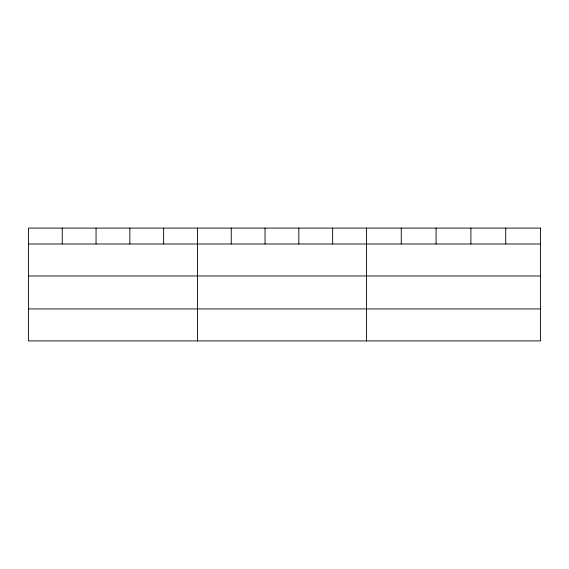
<?xml version="1.0" encoding="UTF-8"?>
<svg xmlns="http://www.w3.org/2000/svg" width="569" height="569" viewBox="0 0 569 569"><rect width="100%" height="100%" fill="white"/><g stroke="black" fill="none" stroke-linecap="round" stroke-linejoin="round"><path stroke-width="0.85" d="M28.45 243.994L540.55 243.994M28.45 275.979L540.55 275.979M28.45 308.931L540.55 308.931M505.727 228.084L505.727 243.994M470.904 228.084L470.904 243.994M436.082 228.084L436.082 243.994M401.259 228.084L401.259 243.994M366.436 228.084L366.436 340.916M332.637 228.084L332.637 243.994M298.839 228.084L298.839 243.994M265.04 228.084L265.04 243.994M231.242 228.084L231.242 243.994M197.443 228.084L197.443 340.916M163.644 228.084L163.644 243.994M129.846 228.084L129.846 243.994M96.047 228.084L96.047 243.994M62.249 228.084L62.249 243.994M540.55 228.084L28.45 228.084L28.45 340.916L540.55 340.916L540.55 228.084"/></g></svg>
